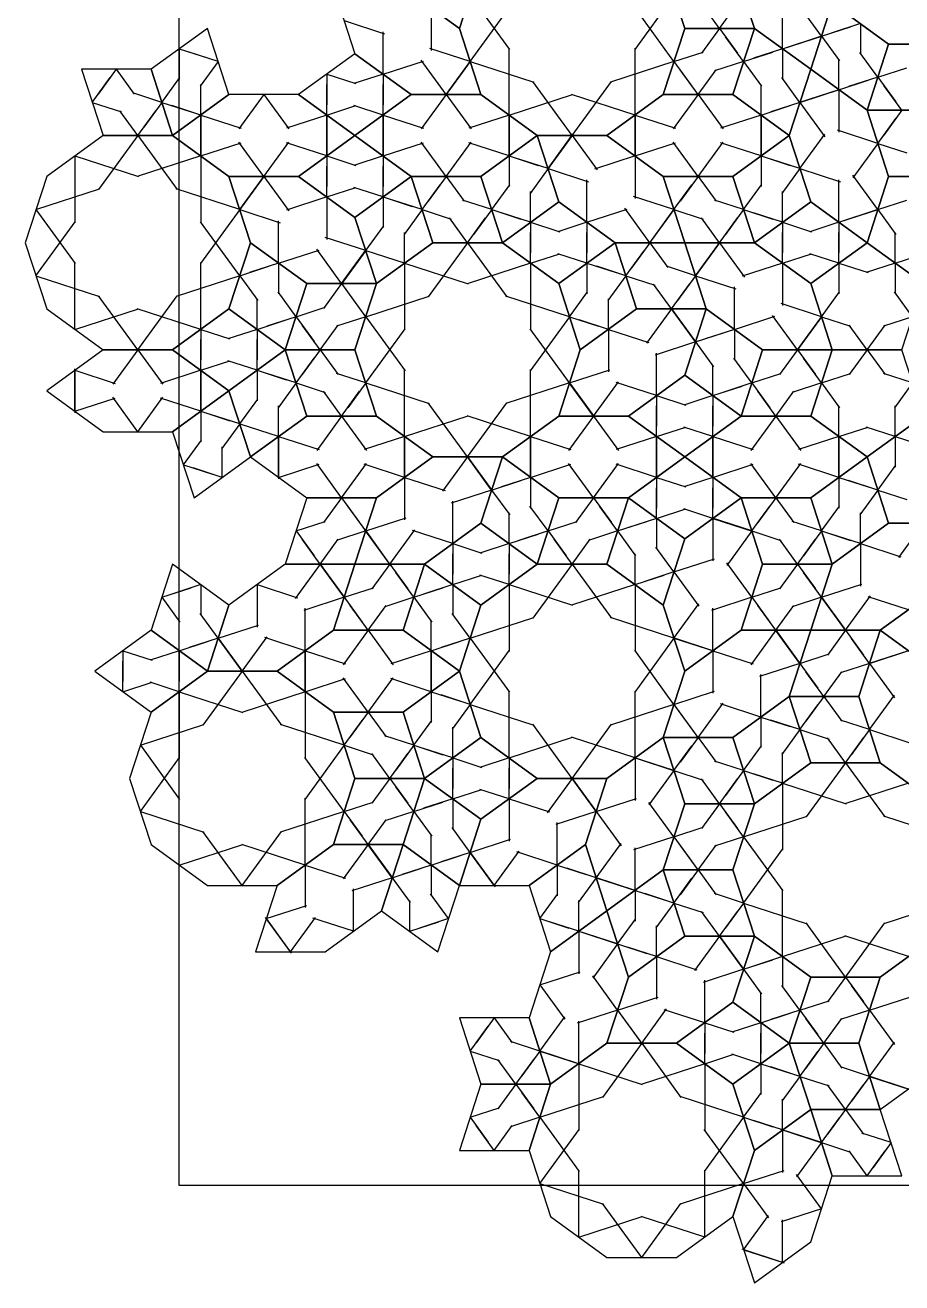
# Model space of a CAD drawing. Header units: millimetres. Extents: x -355 to 355, y -350 to 350.
# Drawn here: x -355.2 to -40.5, y -335 to 116.6 of the extents above; entities that cross this region are included whole.
import ezdxf

# ---------------------------------------------------------------- set-up
doc = ezdxf.new("R2010")
doc.units = ezdxf.units.MM
for name, color, linetype, true_color in [('canvas_boundary', 7, 'Continuous', 0x505050), ('decagon', 7, 'Continuous', 0xb0c4de), ('elong_hex', 7, 'Continuous', 0x90ee90), ('pentagon', 7, 'Continuous', 0xf0e68c), ('rhombus', 7, 'Continuous', 0x9370db), ('strapwork', 7, 'Continuous', 0xff0000)]:
    doc.layers.add(name, color=color, linetype=linetype, true_color=true_color)

msp = doc.modelspace()

# ---------------------------------------------------------------- linework, layer by layer
at = {"layer": 'canvas_boundary'}
msp.add_lwpolyline([(-300, -300), (300, -300), (300, 300), (-300, 300)], close=True, dxfattribs=at)
at = {"layer": 'decagon', "true_color": 0xb0c4de}
for points in [[(-146.35, 76.94), (-126.13, 91.64), (-118.4, 115.41), (-126.13, 139.19), (-146.35, 153.89), (-171.35, 153.89), (-191.58, 139.19), (-199.3, 115.41), (-191.58, 91.64), (-171.35, 76.94)], [(-282.03, 62.25), (-302.25, 76.94), (-327.25, 76.94), (-347.48, 62.25), (-355.21, 38.47), (-347.48, 14.7), (-327.25, 0), (-302.25, 0), (-282.03, 14.7), (-274.3, 38.47)], [(-163.63, -23.78), (-155.9, 0), (-163.63, 23.78), (-183.85, 38.47), (-208.85, 38.47), (-229.08, 23.78), (-236.8, 0), (-229.08, -23.78), (-208.85, -38.47), (-183.85, -38.47)], [(-118.4, -115.41), (-126.13, -91.64), (-146.35, -76.94), (-171.35, -76.94), (-191.58, -91.64), (-199.3, -115.41), (-191.58, -139.19), (-171.35, -153.88), (-146.35, -153.88), (-126.13, -139.19)], [(-264.75, -115.41), (-289.75, -115.41), (-309.98, -130.11), (-317.71, -153.88), (-309.98, -177.66), (-289.75, -192.35), (-264.75, -192.35), (-244.53, -177.66), (-236.8, -153.88), (-244.53, -130.11)], [(-27.95, -162.97), (-48.18, -148.27), (-73.18, -148.27), (-93.4, -162.97), (-101.13, -186.74), (-93.4, -210.52), (-73.18, -225.21), (-48.18, -225.21), (-27.95, -210.52), (-20.23, -186.74)], [(-146.35, -248.99), (-166.58, -263.68), (-174.3, -287.46), (-166.58, -311.24), (-146.35, -325.93), (-121.35, -325.93), (-101.13, -311.24), (-93.4, -287.46), (-101.13, -263.68), (-121.35, -248.99)]]:
    msp.add_lwpolyline(points, close=True, dxfattribs=at)
at = {"layer": 'elong_hex', "true_color": 0x90ee90}
for points in [[(-73.18, 100.72), (-65.45, 124.5), (-73.18, 148.27), (-93.4, 162.97), (-101.13, 139.19), (-93.4, 115.41)], [(-20.22, 109.8), (-27.95, 133.58), (-48.18, 148.27), (-73.18, 148.27), (-65.45, 124.5), (-45.22, 109.8)], [(-199.3, 115.41), (-219.53, 130.11), (-244.53, 130.11), (-236.8, 106.33), (-216.58, 91.64), (-191.58, 91.64)], [(-52.95, 38.47), (-45.22, 62.25), (-52.95, 86.02), (-73.18, 100.72), (-80.9, 76.94), (-73.18, 53.17)], [(-236.8, 76.94), (-257.03, 91.64), (-282.03, 91.64), (-302.25, 76.94), (-282.03, 62.25), (-257.03, 62.25)], [(-171.35, 76.94), (-191.58, 91.64), (-216.58, 91.64), (-236.8, 76.94), (-216.58, 62.25), (-191.58, 62.25)], [(-80.9, 76.94), (-101.13, 91.64), (-126.13, 91.64), (-146.35, 76.94), (-126.13, 62.25), (-101.13, 62.25)], [(-118.4, 38.47), (-126.13, 62.25), (-146.35, 76.94), (-171.35, 76.94), (-163.63, 53.17), (-143.4, 38.47)], [(-229.08, 23.78), (-236.8, 47.55), (-257.03, 62.25), (-282.03, 62.25), (-274.3, 38.47), (-254.08, 23.78)], [(-65.45, 0), (-73.18, 23.78), (-93.4, 38.47), (-118.4, 38.47), (-110.68, 14.7), (-90.45, 0)], [(-110.68, 14.7), (-135.68, 14.7), (-155.9, 0), (-163.63, -23.78), (-138.63, -23.78), (-118.4, -9.08)], [(-282.03, -14.69), (-302.25, 0), (-327.25, 0), (-347.48, -14.69), (-327.25, -29.39), (-302.25, -29.39)], [(-229.08, -23.78), (-254.08, -23.78), (-274.3, -38.47), (-254.08, -53.16), (-229.08, -53.16), (-208.85, -38.47)], [(-118.4, -38.47), (-138.63, -23.78), (-163.63, -23.78), (-183.85, -38.47), (-163.63, -53.16), (-138.63, -53.16)], [(-52.95, -38.47), (-73.18, -23.78), (-98.18, -23.78), (-118.4, -38.47), (-98.18, -53.16), (-73.18, -53.16)], [(-183.85, -38.47), (-208.85, -38.47), (-229.08, -53.16), (-236.8, -76.94), (-211.8, -76.94), (-191.58, -62.25)], [(-98.18, -53.16), (-118.4, -67.86), (-126.13, -91.64), (-118.4, -115.41), (-98.18, -100.72), (-90.45, -76.94)], [(-20.23, -62.25), (-45.23, -62.25), (-65.45, -76.94), (-73.18, -100.72), (-48.18, -100.72), (-27.95, -86.02)], [(-236.8, -76.94), (-261.8, -76.94), (-282.03, -91.64), (-289.75, -115.41), (-264.75, -115.41), (-244.53, -100.72)], [(-199.3, -115.41), (-219.53, -100.72), (-244.53, -100.72), (-264.75, -115.41), (-244.53, -130.11), (-219.53, -130.11)], [(-73.18, -100.72), (-98.18, -100.72), (-118.4, -115.41), (-126.13, -139.19), (-101.13, -139.19), (-80.9, -124.49)], [(-48.18, -100.72), (-55.9, -124.49), (-48.18, -148.27), (-27.95, -162.97), (-20.23, -139.19), (-27.95, -115.41)], [(-126.13, -139.19), (-146.35, -153.88), (-154.08, -177.66), (-146.35, -201.44), (-126.13, -186.74), (-118.4, -162.97)], [(-171.35, -153.88), (-191.58, -168.58), (-199.3, -192.35), (-174.3, -192.35), (-154.08, -177.66), (-146.35, -153.88)], [(-219.53, -177.66), (-244.53, -177.66), (-264.75, -192.35), (-272.48, -216.13), (-247.48, -216.13), (-227.25, -201.44)], [(-146.35, -201.44), (-166.58, -216.13), (-174.3, -239.91), (-166.58, -263.68), (-146.35, -248.99), (-138.63, -225.21)], [(-93.4, -210.52), (-118.4, -210.52), (-138.63, -225.21), (-146.35, -248.99), (-121.35, -248.99), (-101.13, -234.29)], [(-48.18, -225.21), (-55.9, -248.99), (-48.18, -272.77), (-27.95, -258.07), (-20.23, -234.29), (-27.95, -210.52)], [(-73.18, -272.77), (-93.4, -287.46), (-101.13, -311.24), (-93.4, -335.01), (-73.18, -320.32), (-65.45, -296.54)]]:
    msp.add_lwpolyline(points, close=True, dxfattribs=at)
at = {"layer": 'pentagon', "true_color": 0xf0e68c}
for points in [[(-32.73, 23.78), (-12.5, 38.47), (-20.22, 62.25), (-45.22, 62.25), (-52.95, 38.47)], [(-40.45, 0), (-32.73, 23.78), (-52.95, 38.47), (-73.18, 23.78), (-65.45, 0)], [(-32.73, -23.78), (-40.45, 0), (-65.45, 0), (-73.18, -23.78), (-52.95, -38.47)], [(-12.5, -38.47), (-32.73, -23.78), (-52.95, -38.47), (-45.23, -62.25), (-20.23, -62.25)]]:
    msp.add_lwpolyline(points, close=True, dxfattribs=at)
at = {"layer": 'rhombus', "true_color": 0x9370db}
for points in [[(-191.58, 139.19), (-211.8, 153.89), (-219.53, 130.11), (-199.3, 115.41)], [(-101.13, 139.19), (-126.13, 139.19), (-118.4, 115.41), (-93.4, 115.41)], [(-52.95, 86.02), (-45.22, 109.8), (-65.45, 124.5), (-73.18, 100.72)], [(-282.03, 91.64), (-289.75, 115.41), (-309.98, 100.72), (-302.25, 76.94)], [(-93.4, 115.41), (-118.4, 115.41), (-126.13, 91.64), (-101.13, 91.64)], [(-73.18, 100.72), (-93.4, 115.41), (-101.13, 91.64), (-80.9, 76.94)], [(-52.95, 86.02), (-27.95, 86.02), (-20.22, 109.8), (-45.22, 109.8)], [(-216.58, 91.64), (-236.8, 106.33), (-257.03, 91.64), (-236.8, 76.94)], [(-302.25, 76.94), (-309.98, 100.72), (-334.98, 100.72), (-327.25, 76.94)], [(-20.22, 62.25), (-27.95, 86.02), (-52.95, 86.02), (-45.22, 62.25)], [(-236.8, 76.94), (-257.03, 62.25), (-236.8, 47.55), (-216.58, 62.25)], [(-171.35, 76.94), (-191.58, 62.25), (-183.85, 38.47), (-163.63, 53.17)], [(-93.4, 38.47), (-73.18, 53.17), (-80.9, 76.94), (-101.13, 62.25)], [(-208.85, 38.47), (-216.58, 62.25), (-236.8, 47.55), (-229.08, 23.78)], [(-183.85, 38.47), (-191.58, 62.25), (-216.58, 62.25), (-208.85, 38.47)], [(-93.4, 38.47), (-101.13, 62.25), (-126.13, 62.25), (-118.4, 38.47)], [(-163.63, 53.17), (-183.85, 38.47), (-163.63, 23.78), (-143.4, 38.47)], [(-52.95, 38.47), (-73.18, 53.17), (-93.4, 38.47), (-73.18, 23.78)], [(-254.08, 23.78), (-274.3, 38.47), (-282.03, 14.7), (-261.8, 0)], [(-143.4, 38.47), (-163.63, 23.78), (-155.9, 0), (-135.68, 14.7)], [(-118.4, 38.47), (-143.4, 38.47), (-135.68, 14.7), (-110.68, 14.7)], [(-229.08, 23.78), (-254.08, 23.78), (-261.8, 0), (-236.8, 0)], [(-261.8, 0), (-282.03, 14.7), (-302.25, 0), (-282.03, -14.69)], [(-98.18, -23.78), (-90.45, 0), (-110.68, 14.7), (-118.4, -9.08)], [(-261.8, 0), (-282.03, -14.69), (-274.3, -38.47), (-254.08, -23.78)], [(-236.8, 0), (-261.8, 0), (-254.08, -23.78), (-229.08, -23.78)], [(-65.45, 0), (-90.45, 0), (-98.18, -23.78), (-73.18, -23.78)], [(-98.18, -23.78), (-118.4, -9.08), (-138.63, -23.78), (-118.4, -38.47)], [(-274.3, -38.47), (-282.03, -14.69), (-302.25, -29.39), (-294.53, -53.16)], [(-183.85, -38.47), (-191.58, -62.25), (-171.35, -76.94), (-163.63, -53.16)], [(-118.4, -38.47), (-138.63, -53.16), (-118.4, -67.86), (-98.18, -53.16)], [(-52.95, -38.47), (-73.18, -53.16), (-65.45, -76.94), (-45.23, -62.25)], [(-229.08, -53.16), (-254.08, -53.16), (-261.8, -76.94), (-236.8, -76.94)], [(-163.63, -53.16), (-171.35, -76.94), (-146.35, -76.94), (-138.63, -53.16)], [(-138.63, -53.16), (-146.35, -76.94), (-126.13, -91.64), (-118.4, -67.86)], [(-65.45, -76.94), (-73.18, -53.16), (-98.18, -53.16), (-90.45, -76.94)], [(-171.35, -76.94), (-191.58, -62.25), (-211.8, -76.94), (-191.58, -91.64)], [(-282.03, -91.64), (-302.25, -76.94), (-309.98, -100.72), (-289.75, -115.41)], [(-236.8, -76.94), (-244.53, -100.72), (-219.53, -100.72), (-211.8, -76.94)], [(-191.58, -91.64), (-211.8, -76.94), (-219.53, -100.72), (-199.3, -115.41)], [(-65.45, -76.94), (-90.45, -76.94), (-98.18, -100.72), (-73.18, -100.72)], [(-7.73, -100.72), (-27.95, -86.02), (-48.18, -100.72), (-27.95, -115.41)], [(-289.75, -115.41), (-309.98, -100.72), (-330.21, -115.41), (-309.98, -130.11)], [(-73.18, -100.72), (-80.9, -124.49), (-55.9, -124.49), (-48.18, -100.72)], [(-199.3, -115.41), (-219.53, -130.11), (-211.8, -153.88), (-191.58, -139.19)], [(-101.13, -139.19), (-93.4, -162.97), (-73.18, -148.27), (-80.9, -124.49)], [(-80.9, -124.49), (-73.18, -148.27), (-48.18, -148.27), (-55.9, -124.49)], [(-219.53, -130.11), (-244.53, -130.11), (-236.8, -153.88), (-211.8, -153.88)], [(-191.58, -139.19), (-211.8, -153.88), (-191.58, -168.58), (-171.35, -153.88)], [(-126.13, -139.19), (-118.4, -162.97), (-93.4, -162.97), (-101.13, -139.19)], [(-211.8, -153.88), (-236.8, -153.88), (-244.53, -177.66), (-219.53, -177.66)], [(-211.8, -153.88), (-219.53, -177.66), (-199.3, -192.35), (-191.58, -168.58)], [(-93.4, -162.97), (-118.4, -162.97), (-126.13, -186.74), (-101.13, -186.74)], [(-199.3, -192.35), (-219.53, -177.66), (-227.25, -201.44), (-207.03, -216.13)], [(-154.08, -177.66), (-174.3, -192.35), (-166.58, -216.13), (-146.35, -201.44)], [(-146.35, -201.44), (-138.63, -225.21), (-118.4, -210.52), (-126.13, -186.74)], [(-101.13, -186.74), (-126.13, -186.74), (-118.4, -210.52), (-93.4, -210.52)], [(-93.4, -210.52), (-101.13, -234.29), (-80.9, -248.99), (-73.18, -225.21)], [(-73.18, -225.21), (-80.9, -248.99), (-55.9, -248.99), (-48.18, -225.21)], [(-101.13, -234.29), (-121.35, -248.99), (-101.13, -263.68), (-80.9, -248.99)], [(-174.3, -239.91), (-199.3, -239.91), (-191.58, -263.68), (-166.58, -263.68)], [(-80.9, -248.99), (-101.13, -263.68), (-93.4, -287.46), (-73.18, -272.77)], [(-80.9, -248.99), (-73.18, -272.77), (-48.18, -272.77), (-55.9, -248.99)], [(-166.58, -263.68), (-191.58, -263.68), (-199.3, -287.46), (-174.3, -287.46)], [(-48.18, -272.77), (-73.18, -272.77), (-65.45, -296.54), (-40.45, -296.54)]]:
    msp.add_lwpolyline(points, close=True, dxfattribs=at)
at = {"layer": 'strapwork', "true_color": 0xff0000}
for p, q in [((-195.44, 127.3), (-181.33, 107.89)), ((-122.26, 127.3), (-136.37, 107.89)), ((-209.42, 122.76), (-209.42, 107.51)), ((-195.44, 103.53), (-181.33, 122.94)), ((-122.26, 103.53), (-136.37, 122.94)), ((-105.9, 115.41), (-112.37, 124.31)), ((-105.9, 115.41), (-99.44, 124.31)), ((-83.29, 108.07), (-83.29, 123.32)), ((-69.31, 112.61), (-78.28, 124.94)), ((-240.67, 118.22), (-226.16, 113.51)), ((-226.69, 98.98), (-226.69, 114.23)), ((-105.9, 115.41), (-112.37, 106.51)), ((-105.9, 115.41), (-99.44, 106.51)), ((-69.31, 112.61), (-58.85, 116.01)), ((-55.34, 117.15), (-65.8, 113.75)), ((-55.34, 117.15), (-55.34, 106.15)), ((-97.26, 103.53), (-103.73, 112.42)), ((-69.31, 112.61), (-83.82, 107.89)), ((-83.29, 108.07), (-68.78, 112.78)), ((-69.31, 112.61), (-62.85, 103.71)), ((-299.87, 108.07), (-299.87, 97.07)), ((-299.87, 108.07), (-289.4, 104.67)), ((-285.89, 103.53), (-296.35, 106.92)), ((-204.08, 91.64), (-213.04, 103.98)), ((-195.44, 103.53), (-209.94, 108.24)), ((-204.08, 91.64), (-195.11, 103.98)), ((-181.46, 84.29), (-181.46, 108.29)), ((-136.24, 84.29), (-136.24, 108.29)), ((-122.26, 103.53), (-111.8, 106.92)), ((-97.26, 103.53), (-86.8, 106.92)), ((-83.29, 108.07), (-93.75, 104.67)), ((-83.29, 108.07), (-83.29, 97.07)), ((-63.06, 93.37), (-63.06, 104.37)), ((-49.09, 97.91), (-55.55, 106.81)), ((-322.48, 100.72), (-328.94, 91.82)), ((-322.48, 100.72), (-316.01, 91.82)), ((-285.89, 103.53), (-292.36, 94.63)), ((-226.69, 98.98), (-212.19, 103.7)), ((-195.44, 103.53), (-204.4, 91.19)), ((-195.44, 103.53), (-172.61, 96.11)), ((-122.26, 103.53), (-145.09, 96.11)), ((-122.26, 103.53), (-115.8, 94.63)), ((-113.63, 91.64), (-120.09, 100.54)), ((-113.63, 91.64), (-107.16, 100.54)), ((-97.26, 103.53), (-107.73, 100.13)), ((-97.26, 103.53), (-90.8, 94.63)), ((-49.09, 97.91), (-38.63, 101.31)), ((-331.12, 88.83), (-324.65, 97.73)), ((-306.12, 88.83), (-299.65, 97.73)), ((-292.14, 84.29), (-292.14, 95.29)), ((-246.92, 98.98), (-246.92, 87.98)), ((-246.92, 98.98), (-236.45, 95.59)), ((-246.92, 84.29), (-246.92, 95.29)), ((-226.69, 98.98), (-237.15, 95.59)), ((-226.69, 98.98), (-226.69, 87.98)), ((-226.69, 84.29), (-226.69, 95.29)), ((-158.85, 76.94), (-172.96, 96.36)), ((-158.85, 76.94), (-144.75, 96.36)), ((-91.01, 84.29), (-91.01, 95.29)), ((-77.04, 88.83), (-83.5, 97.73)), ((-63.06, 93.37), (-52.6, 96.77)), ((-49.09, 97.91), (-59.55, 94.51)), ((-49.09, 97.91), (-42.62, 89.01)), ((-40.45, 86.02), (-46.92, 94.92)), ((-306.12, 88.83), (-316.58, 92.23)), ((-269.53, 91.64), (-278.49, 79.3)), ((-269.53, 91.64), (-260.56, 79.3)), ((-204.08, 91.64), (-213.04, 79.3)), ((-204.08, 91.64), (-195.11, 79.3)), ((-181.46, 84.29), (-158.64, 91.71)), ((-136.24, 84.29), (-159.06, 91.71)), ((-113.63, 91.64), (-122.59, 79.3)), ((-113.63, 91.64), (-104.66, 79.3)), ((-63.06, 93.37), (-77.57, 88.66)), ((-77.04, 88.83), (-62.53, 93.54)), ((-63.06, 93.37), (-63.06, 78.12)), ((-331.12, 88.83), (-320.66, 85.43)), ((-314.75, 76.94), (-321.22, 85.84)), ((-314.75, 76.94), (-308.29, 85.84)), ((-306.12, 88.83), (-312.58, 79.93)), ((-306.12, 88.83), (-295.65, 85.43)), ((-292.14, 84.29), (-302.6, 87.69)), ((-246.92, 84.29), (-236.45, 87.69)), ((-226.69, 84.29), (-237.15, 87.69)), ((-91.01, 84.29), (-80.55, 87.69)), ((-77.04, 88.83), (-87.5, 85.43)), ((-77.04, 88.83), (-68.07, 76.49)), ((-40.45, 86.02), (-46.92, 77.12)), ((-292.14, 69.6), (-292.14, 84.85)), ((-292.14, 84.29), (-292.14, 69.04)), ((-292.14, 84.29), (-277.64, 79.58)), ((-246.92, 84.29), (-261.42, 79.58)), ((-246.92, 69.6), (-246.92, 84.85)), ((-246.92, 84.29), (-246.92, 69.04)), ((-226.69, 69.6), (-226.69, 84.85)), ((-226.69, 84.29), (-226.69, 69.04)), ((-226.69, 84.29), (-212.19, 79.58)), ((-181.46, 84.29), (-195.97, 79.58)), ((-181.46, 69.6), (-181.46, 84.85)), ((-181.46, 84.29), (-181.46, 69.04)), ((-136.24, 69.6), (-136.24, 84.85)), ((-136.24, 84.29), (-136.24, 69.04)), ((-136.24, 84.29), (-121.74, 79.58)), ((-91.01, 84.29), (-105.52, 79.58)), ((-91.01, 69.6), (-91.01, 84.85)), ((-91.01, 84.29), (-91.01, 69.04)), ((-49.09, 74.14), (-42.62, 83.03)), ((-314.75, 76.94), (-328.86, 57.53)), ((-314.75, 76.94), (-300.65, 57.53)), ((-158.85, 76.94), (-167.82, 64.61)), ((-167.49, 65.05), (-158.53, 77.39)), ((-158.85, 76.94), (-149.89, 64.61)), ((-77.04, 65.05), (-68.07, 77.39)), ((-49.09, 74.14), (-63.59, 78.85)), ((-292.14, 69.6), (-277.64, 74.31)), ((-269.53, 62.25), (-278.49, 74.59)), ((-269.53, 62.25), (-260.57, 74.59)), ((-246.92, 69.6), (-261.42, 74.31)), ((-226.69, 69.6), (-212.19, 74.31)), ((-204.08, 62.25), (-213.04, 74.59)), ((-204.08, 62.25), (-195.11, 74.59)), ((-181.46, 69.6), (-195.97, 74.31)), ((-136.24, 69.6), (-121.74, 74.31)), ((-113.63, 62.25), (-122.59, 74.59)), ((-113.63, 62.25), (-104.66, 74.59)), ((-91.01, 69.6), (-105.52, 74.31)), ((-49.09, 74.14), (-58.05, 61.8)), ((-49.09, 74.14), (-38.63, 70.74)), ((-337.37, 69.6), (-337.37, 45.6)), ((-337.37, 69.6), (-314.54, 62.18)), ((-292.14, 69.6), (-314.97, 62.18)), ((-292.14, 69.6), (-292.14, 45.6)), ((-246.92, 69.6), (-246.92, 58.6)), ((-246.92, 69.6), (-236.45, 66.2)), ((-226.69, 69.6), (-237.15, 66.2)), ((-226.69, 69.6), (-226.69, 58.6)), ((-181.46, 69.6), (-181.46, 58.6)), ((-181.46, 69.6), (-171, 66.2)), ((-167.49, 65.05), (-177.95, 68.45)), ((-136.24, 69.6), (-150.74, 64.88)), ((-136.24, 69.6), (-136.24, 54.35)), ((-91.01, 69.6), (-91.01, 58.6)), ((-91.01, 69.6), (-80.55, 66.2)), ((-77.04, 65.05), (-87.5, 68.45)), ((-246.92, 54.9), (-246.92, 65.9)), ((-226.69, 54.9), (-226.69, 65.9)), ((-167.49, 65.05), (-173.95, 56.16)), ((-167.49, 65.05), (-152.99, 60.34)), ((-77.04, 65.05), (-83.5, 56.16)), ((-77.04, 65.05), (-62.53, 60.34)), ((-269.53, 62.25), (-278.49, 49.91)), ((-278.17, 50.36), (-269.2, 62.7)), ((-269.53, 62.25), (-260.57, 49.91)), ((-212.71, 50.36), (-206.25, 59.26)), ((-204.08, 62.25), (-210.54, 53.35)), ((-204.08, 62.25), (-197.61, 53.35)), ((-187.71, 50.36), (-181.25, 59.26)), ((-153.51, 45.82), (-153.51, 61.07)), ((-122.26, 50.36), (-115.8, 59.26)), ((-113.63, 62.25), (-120.09, 53.35)), ((-113.63, 62.25), (-107.16, 53.35)), ((-97.26, 50.36), (-90.8, 59.26)), ((-63.06, 45.82), (-63.06, 61.07)), ((-49.09, 50.36), (-58.05, 62.7)), ((-351.34, 50.36), (-328.52, 57.78)), ((-278.17, 50.36), (-300.99, 57.78)), ((-246.92, 54.9), (-261.42, 50.19)), ((-246.92, 54.9), (-236.45, 58.3)), ((-246.92, 54.9), (-246.92, 39.65)), ((-226.69, 54.9), (-237.15, 58.3)), ((-226.69, 54.9), (-226.69, 43.9)), ((-226.69, 54.9), (-216.23, 51.5)), ((-173.74, 45.82), (-173.74, 56.82)), ((-122.26, 50.36), (-136.77, 55.07)), ((-83.29, 45.82), (-83.29, 56.82)), ((-351.34, 50.36), (-337.24, 30.94)), ((-278.17, 50.36), (-292.27, 30.94)), ((-278.17, 50.36), (-263.66, 45.65)), ((-212.71, 50.36), (-223.18, 53.76)), ((-212.71, 50.36), (-219.18, 41.46)), ((-212.71, 50.36), (-202.25, 46.96)), ((-187.71, 50.36), (-198.18, 53.76)), ((-187.71, 50.36), (-194.18, 41.46)), ((-187.71, 50.36), (-177.25, 46.96)), ((-153.51, 45.82), (-139.01, 50.53)), ((-130.9, 38.47), (-139.86, 50.81)), ((-122.26, 50.36), (-131.23, 38.02)), ((-130.9, 38.47), (-121.94, 50.81)), ((-122.26, 50.36), (-111.8, 46.96)), ((-97.26, 50.36), (-107.73, 53.76)), ((-97.26, 50.36), (-103.73, 41.46)), ((-97.26, 50.36), (-86.8, 46.96)), ((-49.09, 50.36), (-63.59, 45.65)), ((-63.06, 45.82), (-48.56, 50.53)), ((-49.09, 50.36), (-38.63, 53.76)), ((-49.09, 50.36), (-42.62, 41.46)), ((-351.34, 26.58), (-337.24, 46)), ((-278.17, 26.58), (-292.27, 46)), ((-264.19, 31.12), (-264.19, 46.37)), ((-196.35, 38.47), (-202.82, 47.37)), ((-196.35, 38.47), (-189.89, 47.37)), ((-173.74, 45.82), (-184.2, 49.22)), ((-173.74, 45.82), (-173.74, 34.82)), ((-173.74, 45.82), (-163.28, 42.42)), ((-153.51, 45.82), (-163.98, 42.42)), ((-153.51, 45.82), (-153.51, 34.82)), ((-105.9, 38.47), (-112.37, 47.37)), ((-105.9, 38.47), (-99.44, 47.37)), ((-83.29, 45.82), (-93.75, 49.22)), ((-83.29, 45.82), (-83.29, 34.82)), ((-83.29, 45.82), (-72.83, 42.42)), ((-63.06, 45.82), (-73.52, 42.42)), ((-63.06, 45.82), (-63.06, 34.82)), ((-232.94, 35.67), (-226.48, 44.56)), ((-218.97, 31.12), (-218.97, 42.12)), ((-173.74, 31.12), (-173.74, 42.12)), ((-153.51, 31.12), (-153.51, 42.12)), ((-83.29, 31.12), (-83.29, 42.12)), ((-63.06, 31.12), (-63.06, 42.12)), ((-42.84, 31.12), (-42.84, 42.12)), ((-232.94, 35.67), (-247.44, 40.38)), ((-196.35, 38.47), (-210.46, 19.06)), ((-196.35, 38.47), (-182.25, 19.06)), ((-130.9, 38.47), (-137.37, 29.57)), ((-130.9, 38.47), (-124.44, 29.57)), ((-105.9, 38.47), (-114.86, 26.13)), ((-114.54, 26.58), (-105.57, 38.92)), ((-105.9, 38.47), (-96.94, 26.13)), ((-264.19, 31.12), (-249.69, 35.84)), ((-241.58, 23.78), (-250.54, 36.11)), ((-232.94, 35.67), (-241.9, 23.33)), ((-241.58, 23.78), (-232.61, 36.11)), ((-232.94, 35.67), (-222.48, 32.27)), ((-218.97, 31.12), (-229.43, 34.52)), ((-173.74, 31.12), (-163.28, 34.52)), ((-153.51, 31.12), (-163.98, 34.52)), ((-139.54, 26.58), (-133.07, 35.48)), ((-83.29, 31.12), (-72.83, 34.52)), ((-63.06, 31.12), (-73.52, 34.52)), ((-42.84, 31.12), (-32.38, 34.52)), ((-337.37, 7.35), (-337.37, 31.35)), ((-292.14, 7.35), (-292.14, 31.35)), ((-278.17, 26.58), (-267.7, 29.98)), ((-264.19, 31.12), (-274.65, 27.73)), ((-264.19, 31.12), (-264.19, 20.12)), ((-218.97, 31.12), (-218.97, 7.12)), ((-218.97, 31.12), (-196.14, 23.71)), ((-173.74, 31.12), (-196.57, 23.71)), ((-173.74, 31.12), (-173.74, 7.12)), ((-153.51, 31.12), (-153.51, 20.12)), ((-153.51, 31.12), (-143.05, 27.73)), ((-139.54, 26.58), (-150, 29.98)), ((-114.54, 26.58), (-125, 29.98)), ((-83.29, 31.12), (-97.79, 26.41)), ((-83.29, 31.12), (-83.29, 15.87)), ((-63.06, 31.12), (-63.06, 20.12)), ((-63.06, 31.12), (-52.6, 27.72)), ((-42.84, 31.12), (-53.3, 27.72)), ((-42.84, 31.12), (-42.84, 20.12)), ((-351.34, 26.58), (-328.52, 19.17)), ((-278.17, 26.58), (-300.99, 19.17)), ((-278.17, 26.58), (-271.7, 17.68)), ((-241.58, 23.78), (-248.04, 14.88)), ((-241.58, 23.78), (-235.11, 14.88)), ((-139.54, 26.58), (-146, 17.68)), ((-139.54, 26.58), (-129.08, 23.18)), ((-123.18, 14.7), (-129.64, 23.59)), ((-123.18, 14.7), (-116.71, 23.59)), ((-114.54, 26.58), (-121, 17.68)), ((-114.54, 26.58), (-100.03, 21.87)), ((-100.56, 7.35), (-100.56, 22.6)), ((-314.75, 0), (-328.86, 19.42)), ((-314.75, 0), (-300.65, 19.42)), ((-271.92, 7.35), (-271.92, 18.35)), ((-257.94, 11.89), (-264.41, 20.79)), ((-232.94, 11.89), (-239.41, 20.79)), ((-232.94, 11.89), (-210.12, 19.31)), ((-159.76, 11.89), (-182.59, 19.31)), ((-159.76, 11.89), (-153.3, 20.79)), ((-145.79, 7.35), (-145.79, 18.35)), ((-69.31, 11.89), (-62.85, 20.79)), ((-36.59, 11.89), (-43.05, 20.79)), ((-337.37, 7.35), (-314.54, 14.76)), ((-292.14, 7.35), (-314.97, 14.76)), ((-257.94, 11.89), (-247.48, 15.29)), ((-123.18, 14.7), (-132.14, 2.36)), ((-114.54, 2.81), (-123.5, 15.15)), ((-123.18, 14.7), (-114.21, 2.36)), ((-69.31, 11.89), (-83.82, 16.6)), ((-271.92, 7.35), (-261.45, 10.75)), ((-257.94, 11.89), (-268.4, 8.49)), ((-257.94, 11.89), (-251.48, 2.99)), ((-232.94, 11.89), (-243.4, 8.49)), ((-232.94, 11.89), (-218.83, -7.53)), ((-159.76, 11.89), (-173.87, -7.53)), ((-159.76, 11.89), (-149.3, 8.49)), ((-145.79, 7.35), (-156.25, 10.75)), ((-100.56, 7.35), (-86.06, 12.06)), ((-77.95, 0), (-86.91, 12.34)), ((-69.31, 11.89), (-78.28, -0.45)), ((-77.95, 0), (-68.99, 12.34)), ((-69.31, 11.89), (-58.85, 8.49)), ((-36.59, 11.89), (-47.05, 8.49)), ((-292.14, 7.35), (-292.14, -3.65)), ((-292.14, 7.35), (-281.68, 3.95)), ((-271.92, 7.35), (-282.38, 3.95)), ((-271.92, 7.35), (-271.92, -3.65)), ((-249.3, 0), (-255.77, 8.9)), ((-249.3, 0), (-242.84, 8.9)), ((-232.94, -11.89), (-218.83, 7.53)), ((-159.76, -11.89), (-173.87, 7.53)), ((-145.79, 7.35), (-145.79, -7.9)), ((-145.79, 7.35), (-131.28, 2.64)), ((-114.54, 2.81), (-104.08, 6.21)), ((-100.56, 7.35), (-111.02, 3.95)), ((-100.56, 7.35), (-100.56, -3.65)), ((-52.95, 0), (-59.42, 8.9)), ((-52.95, 0), (-46.48, 8.9)), ((-314.75, 0), (-323.72, -12.34)), ((-314.75, 0), (-305.79, -12.34)), ((-292.14, -7.35), (-292.14, 3.65)), ((-271.92, -7.35), (-271.92, 3.65)), ((-249.3, 0), (-255.77, -8.9)), ((-249.3, 0), (-242.84, -8.9)), ((-114.54, 2.81), (-129.04, -1.9)), ((-114.54, 2.81), (-108.07, -6.09)), ((-77.95, 0), (-84.42, -8.9)), ((-77.95, 0), (-71.48, -8.9)), ((-52.95, 0), (-59.42, -8.9)), ((-52.95, 0), (-46.48, -8.9)), ((-292.14, -7.35), (-281.68, -3.95)), ((-271.92, -7.35), (-282.38, -3.95)), ((-257.94, -11.89), (-251.48, -2.99)), ((-128.51, -16.43), (-128.51, -1.18)), ((-94.31, -11.89), (-100.78, -2.99)), ((-69.31, -11.89), (-75.78, -2.99)), ((-337.37, -22.04), (-337.37, -6.79)), ((-337.37, -7.35), (-337.37, -22.6)), ((-337.37, -7.35), (-322.86, -12.06)), ((-292.14, -7.35), (-306.65, -12.06)), ((-292.14, -22.04), (-292.14, -6.79)), ((-292.14, -7.35), (-292.14, -22.6)), ((-271.92, -7.35), (-271.92, -18.35)), ((-271.92, -7.35), (-261.45, -10.75)), ((-257.94, -11.89), (-268.4, -8.49)), ((-232.94, -11.89), (-243.4, -8.49)), ((-218.97, -31.12), (-218.97, -7.12)), ((-173.74, -31.12), (-173.74, -7.12)), ((-159.76, -11.89), (-145.26, -7.18)), ((-108.29, -16.43), (-108.29, -5.43)), ((-94.31, -11.89), (-83.85, -8.49)), ((-69.31, -11.89), (-58.85, -8.49)), ((-36.59, -11.89), (-47.05, -8.49)), ((-257.94, -11.89), (-264.41, -20.79)), ((-257.94, -11.89), (-247.48, -15.29)), ((-232.94, -11.89), (-239.41, -20.79)), ((-232.94, -11.89), (-210.12, -19.3)), ((-159.76, -11.89), (-182.59, -19.3)), ((-151.13, -23.78), (-160.09, -11.44)), ((-159.76, -11.89), (-150.8, -24.23)), ((-151.13, -23.78), (-142.16, -11.44)), ((-128.51, -16.43), (-143.02, -11.72)), ((-108.29, -16.43), (-97.83, -13.03)), ((-94.31, -11.89), (-104.77, -15.29)), ((-94.31, -11.89), (-87.85, -20.79)), ((-69.31, -11.89), (-79.77, -15.29)), ((-69.31, -11.89), (-62.85, -20.79)), ((-36.59, -11.89), (-43.05, -20.79)), ((-337.37, -22.04), (-322.86, -17.33)), ((-314.75, -29.39), (-323.72, -17.05)), ((-314.75, -29.39), (-305.79, -17.05)), ((-292.14, -22.04), (-306.65, -17.33)), ((-278.17, -26.58), (-271.7, -17.68)), ((-241.58, -23.78), (-248.04, -14.88)), ((-241.58, -23.78), (-235.11, -14.88)), ((-128.51, -16.43), (-128.51, -27.43)), ((-128.51, -16.43), (-118.05, -19.83)), ((-108.29, -16.43), (-118.75, -19.83)), ((-108.29, -16.43), (-108.29, -27.43)), ((-85.68, -23.78), (-92.14, -14.88)), ((-85.68, -23.78), (-79.21, -14.88)), ((-292.14, -22.04), (-292.14, -33.04)), ((-292.14, -22.04), (-281.68, -25.44)), ((-264.19, -31.12), (-264.19, -20.12)), ((-196.35, -38.47), (-210.46, -19.05)), ((-196.35, -38.47), (-182.25, -19.05)), ((-128.51, -31.12), (-128.51, -20.12)), ((-108.29, -31.12), (-108.29, -20.12)), ((-63.06, -31.12), (-63.06, -20.12)), ((-42.84, -31.12), (-42.84, -20.12)), ((-278.17, -26.58), (-288.63, -23.18)), ((-278.17, -26.58), (-284.63, -35.48)), ((-278.17, -26.58), (-267.7, -29.98)), ((-241.58, -23.78), (-250.54, -36.11)), ((-241.58, -23.78), (-232.61, -36.11)), ((-218.97, -31.12), (-196.14, -23.71)), ((-173.74, -31.12), (-196.57, -23.71)), ((-151.13, -23.78), (-160.09, -36.11)), ((-151.13, -23.78), (-142.16, -36.11)), ((-85.68, -23.78), (-94.64, -36.11)), ((-85.68, -23.78), (-76.71, -36.11)), ((-264.19, -31.12), (-274.65, -27.72)), ((-264.19, -45.82), (-264.19, -30.57)), ((-264.19, -31.12), (-264.19, -46.37)), ((-264.19, -31.12), (-249.69, -35.84)), ((-218.97, -31.12), (-233.47, -35.84)), ((-218.97, -45.82), (-218.97, -30.57)), ((-218.97, -31.12), (-218.97, -46.37)), ((-173.74, -45.82), (-173.74, -30.57)), ((-173.74, -31.12), (-173.74, -46.37)), ((-173.74, -31.12), (-159.24, -35.84)), ((-128.51, -31.12), (-143.02, -35.84)), ((-128.51, -31.12), (-118.05, -27.72)), ((-128.51, -45.82), (-128.51, -30.57)), ((-128.51, -31.12), (-128.51, -46.37)), ((-108.29, -31.12), (-118.75, -27.72)), ((-108.29, -45.82), (-108.29, -30.57)), ((-108.29, -31.12), (-108.29, -46.37)), ((-108.29, -31.12), (-93.79, -35.84)), ((-63.06, -31.12), (-77.57, -35.84)), ((-63.06, -31.12), (-52.6, -27.72)), ((-63.06, -45.82), (-63.06, -30.57)), ((-63.06, -31.12), (-63.06, -46.37)), ((-42.84, -31.12), (-53.3, -27.72)), ((-42.84, -31.12), (-42.84, -42.12)), ((-42.84, -31.12), (-32.38, -34.52)), ((-298.39, -41.28), (-291.93, -32.38)), ((-284.42, -45.82), (-284.42, -34.82)), ((-196.35, -38.47), (-205.32, -50.81)), ((-187.72, -50.36), (-196.68, -38.02)), ((-196.35, -38.47), (-187.39, -50.81)), ((-298.39, -41.28), (-287.93, -44.68)), ((-284.42, -45.82), (-294.88, -42.42)), ((-264.19, -45.82), (-249.69, -41.1)), ((-241.58, -53.16), (-250.54, -40.83)), ((-241.58, -53.16), (-232.61, -40.83)), ((-218.97, -45.82), (-233.47, -41.1)), ((-173.74, -45.82), (-159.24, -41.1)), ((-151.13, -53.16), (-160.09, -40.83)), ((-151.13, -53.16), (-142.16, -40.83)), ((-128.51, -45.82), (-143.02, -41.1)), ((-108.29, -45.82), (-93.79, -41.1)), ((-85.68, -53.16), (-94.64, -40.83)), ((-85.68, -53.16), (-76.71, -40.83)), ((-63.06, -45.82), (-77.57, -41.1)), ((-49.09, -50.36), (-42.62, -41.46)), ((-218.97, -45.82), (-218.97, -61.07)), ((-218.97, -45.82), (-204.46, -50.53)), ((-187.72, -50.36), (-177.25, -46.96)), ((-173.74, -45.82), (-184.2, -49.22)), ((-173.74, -45.82), (-173.74, -56.82)), ((-128.51, -45.82), (-128.51, -56.82)), ((-128.51, -45.82), (-118.05, -49.22)), ((-128.51, -60.51), (-128.51, -49.51)), ((-108.29, -45.82), (-118.75, -49.22)), ((-108.29, -45.82), (-108.29, -56.82)), ((-108.29, -60.51), (-108.29, -49.51)), ((-63.06, -45.82), (-63.06, -56.82)), ((-63.06, -45.82), (-52.6, -49.22)), ((-49.09, -50.36), (-59.55, -46.96)), ((-241.58, -53.16), (-248.04, -62.06)), ((-241.58, -53.16), (-235.11, -62.06)), ((-187.72, -50.36), (-202.22, -55.07)), ((-187.72, -50.36), (-181.25, -59.26)), ((-151.13, -53.16), (-157.59, -62.06)), ((-151.13, -53.16), (-144.66, -62.06)), ((-85.68, -53.16), (-92.14, -62.06)), ((-85.68, -53.16), (-79.21, -62.06)), ((-49.09, -50.36), (-55.55, -59.26)), ((-49.09, -50.36), (-38.63, -53.76)), ((-232.94, -65.05), (-239.41, -56.15)), ((-201.69, -69.59), (-201.69, -54.34)), ((-181.47, -69.59), (-181.47, -58.59)), ((-167.49, -65.05), (-173.96, -56.15)), ((-142.49, -65.05), (-148.96, -56.15)), ((-128.51, -60.51), (-118.05, -57.11)), ((-108.29, -60.51), (-118.75, -57.11)), ((-94.31, -65.05), (-87.85, -56.15)), ((-69.31, -65.05), (-62.85, -56.15)), ((-55.34, -69.59), (-55.34, -58.59)), ((-257.94, -65.05), (-247.48, -61.65)), ((-232.94, -65.05), (-218.44, -60.34)), ((-167.49, -65.05), (-157.03, -61.65)), ((-142.49, -65.05), (-132.03, -61.65)), ((-128.51, -60.51), (-138.98, -63.91)), ((-128.51, -60.51), (-128.51, -71.51)), ((-94.31, -65.05), (-108.82, -60.34)), ((-108.29, -60.51), (-108.29, -75.76)), ((-108.29, -60.51), (-93.79, -65.22)), ((-69.31, -65.05), (-79.78, -61.65)), ((-32.73, -62.25), (-41.69, -74.58)), ((-257.94, -65.05), (-251.48, -73.95)), ((-232.94, -65.05), (-243.4, -68.45)), ((-224.3, -76.94), (-233.27, -64.6)), ((-232.94, -65.05), (-223.98, -77.39)), ((-224.3, -76.94), (-215.34, -64.6)), ((-201.69, -69.59), (-216.19, -64.88)), ((-181.47, -69.59), (-171, -66.19)), ((-167.49, -65.05), (-177.95, -68.45)), ((-167.49, -65.05), (-161.02, -73.95)), ((-142.49, -65.05), (-152.95, -68.45)), ((-142.49, -65.05), (-136.02, -73.95)), ((-94.31, -65.05), (-103.28, -77.39)), ((-94.31, -65.05), (-83.85, -68.45)), ((-69.31, -65.05), (-75.78, -73.95)), ((-69.31, -65.05), (-58.85, -68.45)), ((-55.34, -69.59), (-65.8, -66.19)), ((-249.3, -76.94), (-255.77, -68.04)), ((-249.3, -76.94), (-242.84, -68.04)), ((-201.69, -69.59), (-201.69, -80.59)), ((-201.69, -69.59), (-191.23, -72.99)), ((-181.47, -69.59), (-191.93, -72.99)), ((-181.47, -69.59), (-181.47, -80.59)), ((-158.85, -76.94), (-165.32, -68.04)), ((-158.85, -76.94), (-152.39, -68.04)), ((-122.26, -79.75), (-128.73, -70.85)), ((-77.95, -76.94), (-84.42, -68.04)), ((-77.95, -76.94), (-71.49, -68.04)), ((-55.34, -69.59), (-55.34, -84.84)), ((-55.34, -69.59), (-40.83, -74.31)), ((-240.67, -88.83), (-249.63, -76.49)), ((-201.69, -84.29), (-201.69, -73.29)), ((-181.47, -84.29), (-181.47, -73.29)), ((-136.24, -84.29), (-136.24, -73.29)), ((-122.26, -79.75), (-107.76, -75.03)), ((-94.31, -88.83), (-103.28, -76.49)), ((-249.3, -76.94), (-258.27, -89.28)), ((-249.3, -76.94), (-240.34, -89.28)), ((-224.3, -76.94), (-230.77, -85.84)), ((-224.3, -76.94), (-217.84, -85.84)), ((-215.67, -88.83), (-222.13, -79.93)), ((-201.69, -84.29), (-191.23, -80.89)), ((-181.47, -84.29), (-191.93, -80.89)), ((-158.85, -76.94), (-172.96, -96.36)), ((-158.85, -76.94), (-144.75, -96.36)), ((-136.24, -84.29), (-125.78, -80.89)), ((-122.26, -79.75), (-132.73, -83.15)), ((-122.26, -79.75), (-113.3, -92.08)), ((-77.95, -76.94), (-84.42, -85.84)), ((-77.95, -76.94), (-71.49, -85.84)), ((-69.31, -88.83), (-75.78, -79.93)), ((-306.12, -88.83), (-295.66, -85.43)), ((-292.14, -84.29), (-302.6, -87.69)), ((-292.14, -84.29), (-292.14, -95.29)), ((-271.92, -84.29), (-271.92, -99.54)), ((-271.92, -84.29), (-257.41, -89)), ((-240.67, -88.83), (-230.2, -85.43)), ((-215.67, -88.83), (-205.2, -85.43)), ((-201.69, -84.29), (-212.15, -87.69)), ((-201.69, -84.29), (-201.69, -95.29)), ((-181.47, -84.29), (-181.47, -108.29)), ((-181.47, -84.29), (-158.64, -91.7)), ((-136.24, -84.29), (-159.07, -91.71)), ((-136.24, -84.29), (-136.24, -108.29)), ((-94.31, -88.83), (-83.85, -85.43)), ((-69.31, -88.83), (-54.81, -84.12)), ((-306.12, -88.83), (-299.65, -97.73)), ((-240.67, -88.83), (-255.17, -93.54)), ((-240.67, -88.83), (-234.2, -97.73)), ((-215.67, -88.83), (-226.13, -92.23)), ((-215.67, -88.83), (-209.2, -97.73)), ((-94.31, -88.83), (-108.82, -93.54)), ((-94.31, -88.83), (-87.85, -97.73)), ((-69.31, -88.83), (-79.78, -92.23)), ((-60.68, -100.72), (-69.64, -88.38)), ((-69.31, -88.83), (-60.35, -101.17)), ((-60.68, -100.72), (-51.71, -88.38)), ((-38.06, -93.37), (-52.57, -88.66)), ((-285.89, -103.52), (-292.36, -94.62)), ((-254.64, -108.06), (-254.64, -92.81)), ((-232.03, -100.72), (-238.5, -91.82)), ((-232.03, -100.72), (-225.56, -91.82)), ((-195.44, -103.52), (-201.91, -94.62)), ((-122.26, -103.52), (-113.3, -91.19)), ((-108.29, -108.06), (-108.29, -92.81)), ((-85.68, -100.72), (-92.14, -91.82)), ((-85.68, -100.72), (-79.21, -91.82)), ((-299.87, -108.06), (-299.87, -97.06)), ((-285.89, -103.52), (-271.39, -98.81)), ((-209.42, -108.06), (-209.42, -97.06)), ((-195.44, -103.52), (-172.62, -96.11)), ((-122.26, -103.52), (-145.09, -96.11)), ((-285.89, -103.52), (-296.35, -106.92)), ((-277.25, -115.41), (-286.22, -103.07)), ((-285.89, -103.52), (-276.93, -115.86)), ((-277.25, -115.41), (-268.29, -103.07)), ((-254.64, -108.06), (-269.15, -103.35)), ((-232.03, -100.72), (-240.99, -113.06)), ((-232.03, -100.72), (-223.07, -113.06)), ((-195.44, -103.52), (-205.9, -106.92)), ((-195.44, -103.52), (-181.33, -122.94)), ((-122.26, -103.52), (-136.37, -122.94)), ((-108.29, -108.06), (-122.79, -103.35)), ((-122.26, -103.52), (-107.76, -108.24)), ((-85.68, -100.72), (-94.64, -113.06)), ((-77.04, -112.61), (-86, -100.27)), ((-85.68, -100.72), (-76.71, -113.06)), ((-60.68, -100.72), (-67.14, -109.62)), ((-60.68, -100.72), (-54.21, -109.62)), ((-52.04, -112.61), (-58.51, -103.71)), ((-320.09, -108.06), (-320.09, -119.06)), ((-320.09, -108.06), (-309.63, -111.46)), ((-299.87, -108.06), (-310.33, -111.46)), ((-299.87, -108.06), (-289.41, -104.67)), ((-299.87, -108.06), (-299.87, -119.06)), ((-254.64, -122.76), (-254.64, -107.51)), ((-254.64, -108.06), (-254.64, -123.31)), ((-254.64, -108.06), (-240.14, -112.78)), ((-209.42, -108.06), (-223.92, -112.78)), ((-209.42, -108.06), (-198.96, -104.67)), ((-209.42, -122.76), (-209.42, -107.51)), ((-209.42, -108.06), (-209.42, -123.31)), ((-195.44, -127.3), (-181.33, -107.88)), ((-122.27, -127.3), (-136.37, -107.88)), ((-108.29, -108.06), (-108.29, -123.31)), ((-108.29, -108.06), (-93.79, -112.78)), ((-38.06, -108.07), (-52.57, -112.78)), ((-52.04, -112.61), (-37.54, -107.89)), ((-320.09, -122.76), (-320.09, -111.76)), ((-299.87, -122.76), (-299.87, -111.76)), ((-77.04, -112.61), (-91.54, -117.32)), ((-77.04, -112.61), (-66.58, -109.21)), ((-77.04, -112.61), (-70.57, -121.51)), ((-52.04, -112.61), (-62.5, -116.01)), ((-52.04, -112.61), (-43.08, -124.94)), ((-277.25, -115.41), (-291.36, -134.83)), ((-277.25, -115.41), (-263.15, -134.83)), ((-91.02, -131.84), (-91.02, -116.59)), ((-68.4, -124.49), (-74.87, -115.59)), ((-68.4, -124.49), (-61.94, -115.59)), ((-320.09, -122.76), (-309.63, -119.36)), ((-299.87, -122.76), (-310.33, -119.36)), ((-254.64, -122.76), (-240.14, -118.05)), ((-232.03, -130.11), (-240.99, -117.77)), ((-232.03, -130.11), (-223.07, -117.77)), ((-209.42, -122.76), (-223.92, -118.05)), ((-299.87, -122.76), (-299.87, -146.76)), ((-299.87, -122.76), (-277.04, -130.18)), ((-254.64, -122.76), (-277.47, -130.18)), ((-254.64, -122.76), (-254.64, -146.76)), ((-209.42, -122.76), (-209.42, -133.76)), ((-209.42, -122.76), (-198.96, -126.16)), ((-195.44, -127.3), (-205.9, -123.9)), ((-181.47, -146.54), (-181.47, -122.54)), ((-136.24, -146.54), (-136.24, -122.54)), ((-122.27, -127.3), (-107.76, -122.59)), ((-68.4, -124.49), (-74.87, -133.39)), ((-68.4, -124.49), (-61.94, -133.39)), ((-52.04, -136.38), (-43.08, -124.04)), ((-232.03, -130.11), (-238.5, -139.01)), ((-232.03, -130.11), (-225.56, -139.01)), ((-195.44, -127.3), (-201.91, -136.2)), ((-195.44, -127.3), (-172.62, -134.72)), ((-122.27, -127.3), (-145.09, -134.72)), ((-113.63, -139.19), (-122.59, -126.85)), ((-122.27, -127.3), (-113.3, -139.64)), ((-113.63, -139.19), (-104.66, -126.85)), ((-91.02, -131.84), (-105.52, -127.13)), ((-77.04, -136.38), (-70.57, -127.48)), ((-313.84, -142), (-291.02, -134.58)), ((-240.67, -142), (-263.49, -134.58)), ((-240.67, -142), (-234.2, -133.1)), ((-215.67, -142), (-209.2, -133.1)), ((-158.85, -153.88), (-172.96, -134.47)), ((-158.85, -153.88), (-144.75, -134.47)), ((-91.02, -131.84), (-91.02, -142.84)), ((-91.02, -131.84), (-80.55, -135.24)), ((-77.04, -136.38), (-87.5, -132.98)), ((-52.04, -136.38), (-62.5, -132.98)), ((-215.67, -142), (-226.13, -138.6)), ((-201.69, -146.54), (-201.69, -135.54)), ((-181.47, -146.54), (-158.64, -139.12)), ((-136.24, -146.54), (-159.07, -139.12)), ((-113.63, -139.19), (-120.09, -148.09)), ((-113.63, -139.19), (-107.16, -148.09)), ((-77.04, -136.38), (-83.51, -145.28)), ((-77.04, -136.38), (-66.58, -139.78)), ((-60.68, -148.27), (-67.14, -139.37)), ((-60.68, -148.27), (-54.21, -139.37)), ((-52.04, -136.38), (-58.51, -145.28)), ((-52.04, -136.38), (-37.54, -141.09)), ((-313.84, -142), (-299.74, -161.41)), ((-240.67, -142), (-254.77, -161.41)), ((-240.67, -142), (-230.21, -145.39)), ((-215.67, -142), (-222.13, -150.89)), ((-215.67, -142), (-205.21, -145.39)), ((-201.69, -146.54), (-212.15, -143.14)), ((-122.27, -151.08), (-115.8, -142.18)), ((-97.27, -151.08), (-90.8, -142.18)), ((-313.84, -165.77), (-299.74, -146.36)), ((-240.67, -165.77), (-254.77, -146.36)), ((-224.3, -153.88), (-230.77, -144.98)), ((-224.3, -153.88), (-217.84, -144.98)), ((-201.69, -146.54), (-201.69, -157.54)), ((-201.69, -146.54), (-191.23, -149.94)), ((-181.47, -146.54), (-191.93, -149.94)), ((-181.47, -146.54), (-181.47, -157.54)), ((-122.27, -151.08), (-136.77, -146.36)), ((-136.24, -146.54), (-136.24, -161.79)), ((-136.24, -146.54), (-121.74, -151.25)), ((-97.27, -151.08), (-107.73, -147.68)), ((-83.29, -155.62), (-83.29, -144.62)), ((-60.68, -148.27), (-74.78, -167.69)), ((-60.68, -148.27), (-46.57, -167.69)), ((-201.69, -161.23), (-201.69, -150.23)), ((-181.47, -161.23), (-181.47, -150.23)), ((-150.22, -165.77), (-159.18, -153.43)), ((-122.27, -151.08), (-131.23, -163.41)), ((-122.27, -151.08), (-111.8, -154.48)), ((-97.27, -151.08), (-103.73, -159.98)), ((-97.27, -151.08), (-86.8, -154.48)), ((-83.29, -155.62), (-93.75, -152.22)), ((-224.3, -153.88), (-230.77, -162.78)), ((-224.3, -153.88), (-217.84, -162.78)), ((-215.67, -165.77), (-222.13, -156.87)), ((-201.69, -161.23), (-191.23, -157.83)), ((-181.47, -161.23), (-191.93, -157.83)), ((-158.85, -153.88), (-167.82, -166.22)), ((-158.85, -153.88), (-149.89, -166.22)), ((-105.9, -162.97), (-112.37, -154.07)), ((-105.9, -162.97), (-99.44, -154.07)), ((-83.29, -155.62), (-83.29, -179.62)), ((-83.29, -155.62), (-60.46, -163.03)), ((-38.06, -155.62), (-60.89, -163.03)), ((-299.87, -185.01), (-299.87, -161.01)), ((-254.64, -185.01), (-254.64, -161.01)), ((-240.67, -165.77), (-230.21, -162.37)), ((-215.67, -165.77), (-205.21, -162.37)), ((-201.69, -161.23), (-212.15, -164.63)), ((-201.69, -161.23), (-201.69, -172.23)), ((-181.47, -161.23), (-181.47, -176.48)), ((-181.47, -161.23), (-166.96, -165.94)), ((-150.22, -165.77), (-135.71, -161.06)), ((-122.27, -174.85), (-131.23, -162.52)), ((-313.84, -165.77), (-291.02, -173.19)), ((-240.67, -165.77), (-263.49, -173.19)), ((-240.67, -165.77), (-234.2, -174.67)), ((-215.67, -165.77), (-226.13, -169.17)), ((-215.67, -165.77), (-209.2, -174.67)), ((-150.22, -165.77), (-164.72, -170.48)), ((-150.22, -165.77), (-141.25, -178.11)), ((-105.9, -162.97), (-112.37, -171.86)), ((-105.9, -162.97), (-99.44, -171.86)), ((-97.27, -174.85), (-103.73, -165.95)), ((-232.03, -177.66), (-238.5, -168.76)), ((-232.03, -177.66), (-225.56, -168.76)), ((-195.44, -180.47), (-201.91, -171.57)), ((-164.19, -185.01), (-164.19, -169.76)), ((-122.27, -174.85), (-111.8, -171.45)), ((-97.27, -174.85), (-74.44, -167.44)), ((-24.09, -174.85), (-46.91, -167.44)), ((-277.25, -192.35), (-291.36, -172.94)), ((-277.25, -192.35), (-263.15, -172.94)), ((-209.42, -185.01), (-209.42, -174.01)), ((-195.44, -180.47), (-180.94, -175.75)), ((-122.27, -174.85), (-136.77, -179.57)), ((-122.27, -174.85), (-115.8, -183.75)), ((-97.27, -174.85), (-107.73, -178.25)), ((-97.27, -174.85), (-83.16, -194.27)), ((-299.87, -185.01), (-277.04, -177.59)), ((-254.64, -185.01), (-277.47, -177.59)), ((-232.03, -177.66), (-240.99, -190)), ((-223.39, -189.55), (-232.36, -177.21)), ((-232.03, -177.66), (-223.07, -190)), ((-195.44, -180.47), (-205.9, -183.87)), ((-186.8, -192.35), (-195.77, -180.02)), ((-195.44, -180.47), (-186.48, -192.8)), ((-186.8, -192.35), (-177.84, -180.02)), ((-164.19, -185.01), (-178.69, -180.29)), ((-150.22, -189.55), (-141.25, -177.21)), ((-136.24, -194.09), (-136.24, -178.84)), ((-113.63, -186.74), (-120.09, -177.84)), ((-113.63, -186.74), (-107.16, -177.84)), ((-97.27, -198.63), (-83.16, -179.21)), ((-254.64, -185.01), (-254.64, -200.26)), ((-254.64, -185.01), (-240.14, -189.72)), ((-209.42, -185.01), (-219.88, -188.41)), ((-209.42, -185.01), (-198.96, -181.61)), ((-209.42, -185.01), (-209.42, -196.01)), ((-164.19, -185.01), (-164.19, -196.01)), ((-164.19, -185.01), (-153.73, -188.41)), ((-223.39, -189.55), (-237.9, -194.26)), ((-223.39, -189.55), (-212.93, -186.15)), ((-223.39, -189.55), (-216.93, -198.45)), ((-150.22, -189.55), (-160.68, -186.15)), ((-150.22, -189.55), (-156.68, -198.45)), ((-136.24, -194.09), (-150.74, -189.38)), ((-150.22, -189.55), (-135.71, -194.26)), ((-113.63, -186.74), (-120.09, -195.64)), ((-113.63, -186.74), (-107.16, -195.64)), ((-237.37, -208.78), (-237.37, -193.53)), ((-136.24, -194.09), (-136.24, -205.09)), ((-136.24, -194.09), (-125.78, -197.49)), ((-122.27, -198.63), (-115.8, -189.73)), ((-83.29, -217.87), (-83.29, -193.87)), ((-217.14, -208.78), (-217.14, -197.78)), ((-203.17, -204.24), (-209.63, -195.34)), ((-170.44, -204.24), (-163.98, -195.34)), ((-156.47, -208.78), (-156.47, -197.78)), ((-122.27, -198.63), (-132.73, -195.23)), ((-122.27, -198.63), (-128.73, -207.53)), ((-122.27, -198.63), (-111.8, -202.03)), ((-97.27, -198.63), (-107.73, -195.23)), ((-97.27, -198.63), (-103.73, -207.53)), ((-97.27, -198.63), (-74.44, -206.05)), ((-24.09, -198.63), (-46.91, -206.05)), ((-268.62, -204.24), (-254.11, -199.53)), ((-105.9, -210.52), (-112.37, -201.62)), ((-105.9, -210.52), (-99.44, -201.62)), ((-259.98, -216.13), (-268.94, -203.79)), ((-268.62, -204.24), (-259.65, -216.58)), ((-259.98, -216.13), (-251.02, -203.79)), ((-237.37, -208.78), (-251.87, -204.07)), ((-217.14, -208.78), (-206.68, -205.38)), ((-203.17, -204.24), (-213.63, -207.64)), ((-170.44, -204.24), (-159.98, -207.64)), ((-156.47, -208.78), (-166.93, -205.38)), ((-142.49, -213.32), (-136.02, -204.43)), ((-128.52, -217.87), (-128.52, -206.87)), ((-60.68, -225.21), (-74.78, -205.8)), ((-60.68, -225.21), (-46.57, -205.8)), ((-142.49, -213.32), (-156.99, -208.61)), ((-156.47, -208.78), (-156.47, -224.03)), ((-156.47, -208.78), (-141.96, -213.5)), ((-105.9, -210.52), (-114.87, -222.86)), ((-97.27, -222.41), (-106.23, -210.07)), ((-105.9, -210.52), (-96.94, -222.86)), ((-83.29, -217.87), (-60.46, -210.45)), ((-38.06, -217.87), (-60.89, -210.45)), ((-142.49, -213.32), (-151.45, -225.66)), ((-142.49, -213.32), (-132.03, -216.72)), ((-128.52, -217.87), (-138.98, -214.47)), ((-128.52, -217.87), (-128.52, -233.12)), ((-128.52, -217.87), (-114.01, -222.58)), ((-97.27, -222.41), (-86.8, -219.01)), ((-83.29, -217.87), (-93.75, -221.26)), ((-83.29, -217.87), (-83.29, -228.87)), ((-170.44, -228.02), (-155.94, -223.31)), ((-142.49, -237.1), (-151.45, -224.76)), ((-97.27, -222.41), (-111.77, -227.12)), ((-97.27, -222.41), (-90.8, -231.31)), ((-60.68, -225.21), (-67.14, -234.11)), ((-60.68, -225.21), (-54.21, -234.11)), ((-170.44, -228.02), (-161.48, -240.36)), ((-111.24, -241.64), (-111.24, -226.39)), ((-77.04, -237.1), (-83.51, -228.2)), ((-52.04, -237.1), (-58.51, -228.2)), ((-142.49, -237.1), (-127.99, -232.39)), ((-91.02, -241.64), (-91.02, -230.64)), ((-77.04, -237.1), (-66.58, -233.7)), ((-52.04, -237.1), (-37.54, -232.39)), ((-142.49, -237.1), (-156.99, -241.81)), ((-133.85, -248.99), (-142.82, -236.65)), ((-142.49, -237.1), (-133.53, -249.44)), ((-133.85, -248.99), (-124.89, -236.65)), ((-111.24, -241.64), (-125.74, -236.93)), ((-91.02, -241.64), (-80.55, -238.24)), ((-77.04, -237.1), (-87.5, -240.5)), ((-77.04, -237.1), (-70.57, -246)), ((-52.04, -237.1), (-62.5, -240.5)), ((-52.04, -237.1), (-43.08, -249.44)), ((-195.44, -251.8), (-188.98, -242.9)), ((-186.8, -239.91), (-193.27, -248.81)), ((-186.8, -239.91), (-180.34, -248.81)), ((-170.44, -251.8), (-161.48, -239.46)), ((-156.47, -256.34), (-156.47, -241.09)), ((-111.24, -241.64), (-111.24, -252.64)), ((-111.24, -241.64), (-100.78, -245.04)), ((-91.02, -241.64), (-101.48, -245.04)), ((-91.02, -241.64), (-91.02, -252.64)), ((-68.4, -248.99), (-74.87, -240.09)), ((-68.4, -248.99), (-61.94, -240.09)), ((-111.24, -256.34), (-111.24, -245.34)), ((-91.02, -256.34), (-91.02, -245.34)), ((-195.44, -251.8), (-184.98, -255.19)), ((-170.44, -251.8), (-180.9, -248.4)), ((-170.44, -251.8), (-176.91, -260.69)), ((-156.47, -256.34), (-170.97, -251.62)), ((-170.44, -251.8), (-155.94, -256.51)), ((-133.85, -248.99), (-147.96, -268.41)), ((-133.85, -248.99), (-119.75, -268.41)), ((-77.04, -260.88), (-70.57, -251.98)), ((-68.4, -248.99), (-74.87, -257.89)), ((-68.4, -248.99), (-61.94, -257.89)), ((-52.04, -260.88), (-43.08, -248.54)), ((-179.08, -263.68), (-185.54, -254.78)), ((-179.08, -263.68), (-172.61, -254.78)), ((-156.47, -256.34), (-156.47, -280.34)), ((-156.47, -256.34), (-133.64, -263.75)), ((-111.24, -256.34), (-134.07, -263.75)), ((-111.24, -256.34), (-100.78, -252.94)), ((-111.24, -256.34), (-111.24, -280.34)), ((-91.02, -256.34), (-101.48, -252.94)), ((-91.02, -256.34), (-91.02, -267.34)), ((-91.02, -256.34), (-80.55, -259.74)), ((-77.04, -260.88), (-87.5, -257.48)), ((-77.04, -260.88), (-83.51, -269.78)), ((-77.04, -260.88), (-66.58, -264.28)), ((-52.04, -260.88), (-62.5, -257.48)), ((-52.04, -260.88), (-58.51, -269.78)), ((-38.06, -265.42), (-52.57, -260.71)), ((-52.04, -260.88), (-37.54, -265.59)), ((-179.08, -263.68), (-185.54, -272.58)), ((-179.08, -263.68), (-172.61, -272.58)), ((-60.68, -272.77), (-67.14, -263.87)), ((-60.68, -272.77), (-54.21, -263.87)), ((-170.44, -275.57), (-176.91, -266.67)), ((-170.44, -275.57), (-147.62, -268.16)), ((-97.27, -275.57), (-120.09, -268.16)), ((-97.27, -275.57), (-90.8, -266.67)), ((-83.29, -280.11), (-83.29, -269.11)), ((-195.44, -275.57), (-184.98, -272.17)), ((-60.68, -272.77), (-67.14, -281.67)), ((-60.68, -272.77), (-54.21, -281.67)), ((-195.44, -275.57), (-188.98, -284.47)), ((-186.8, -287.46), (-193.27, -278.56)), ((-186.8, -287.46), (-180.34, -278.56)), ((-170.44, -275.57), (-180.9, -278.97)), ((-170.44, -275.57), (-156.33, -294.99)), ((-170.44, -299.35), (-156.33, -279.93)), ((-97.27, -275.57), (-111.37, -294.99)), ((-97.27, -299.35), (-111.37, -279.93)), ((-97.27, -275.57), (-86.8, -278.97)), ((-83.29, -280.11), (-93.75, -276.71)), ((-69.31, -284.65), (-83.82, -279.94)), ((-69.31, -284.65), (-62.85, -275.75)), ((-83.29, -280.11), (-83.29, -295.36)), ((-83.29, -280.11), (-68.79, -284.83)), ((-44.31, -284.65), (-54.78, -281.25)), ((-69.31, -284.65), (-78.28, -296.99)), ((-69.31, -284.65), (-58.85, -288.05)), ((-52.95, -296.54), (-59.42, -287.64)), ((-52.95, -296.54), (-46.49, -287.64)), ((-44.31, -284.65), (-50.78, -293.55)), ((-156.47, -318.58), (-156.47, -294.58)), ((-111.24, -318.58), (-111.24, -294.58)), ((-97.27, -299.35), (-82.76, -294.64)), ((-69.31, -308.43), (-78.28, -296.09)), ((-170.44, -299.35), (-147.62, -306.77)), ((-97.27, -299.35), (-120.09, -306.77)), ((-97.27, -299.35), (-88.3, -311.69)), ((-133.85, -325.93), (-147.96, -306.52)), ((-133.85, -325.93), (-119.75, -306.52)), ((-156.47, -318.58), (-133.64, -311.17)), ((-111.24, -318.58), (-134.07, -311.17)), ((-97.27, -323.13), (-88.3, -310.79)), ((-69.31, -308.43), (-83.82, -313.14)), ((-83.29, -327.67), (-83.29, -312.42)), ((-83.29, -327.67), (-97.79, -322.95)), ((-97.27, -323.13), (-82.76, -327.84))]:
    msp.add_line(p, q, dxfattribs=at)

doc.saveas('drawing.dxf')
